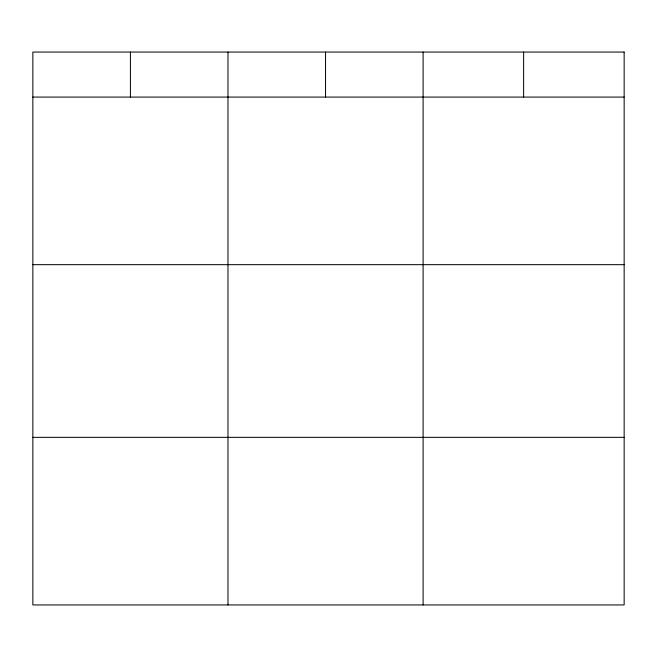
<?xml version="1.0" encoding="UTF-8"?>
<svg xmlns="http://www.w3.org/2000/svg" width="657" height="657" viewBox="0 0 657 657"><rect width="100%" height="100%" fill="white"/><g stroke="black" fill="none" stroke-linecap="round" stroke-linejoin="round"><path stroke-width="0.99" d="M32.85 97.08L624.15 97.08M32.85 264.672L624.15 264.672M32.85 437.348L624.15 437.348M523.629 52.059L523.629 97.08M423.108 52.059L423.108 604.941M325.543 52.059L325.543 97.08M227.979 52.059L227.979 604.941M130.415 52.059L130.415 97.08M624.15 52.059L32.85 52.059L32.85 604.941L624.15 604.941L624.15 52.059"/></g></svg>
